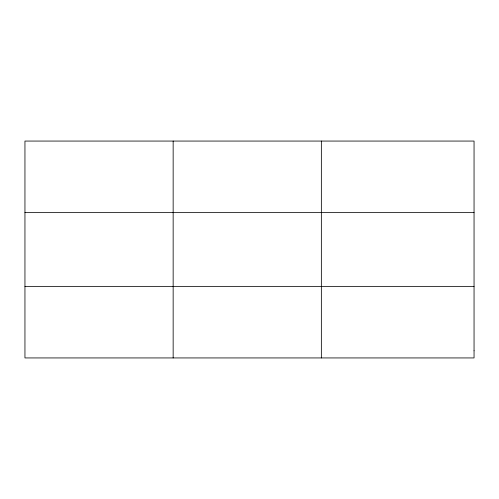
<?xml version="1.0" encoding="UTF-8"?>
<svg xmlns="http://www.w3.org/2000/svg" width="499" height="499" viewBox="0 0 499 499"><rect width="100%" height="100%" fill="white"/><g stroke="black" fill="none" stroke-linecap="round" stroke-linejoin="round"><path stroke-width="0.75" d="M173.153 141.061L173.153 357.939M321.356 141.061L321.356 357.939M24.95 212.63L474.05 212.63M24.95 286.37L474.05 286.37M474.05 350.778L474.05 357.939L24.95 357.939L24.95 141.061L474.05 141.061L474.05 350.778"/></g></svg>
